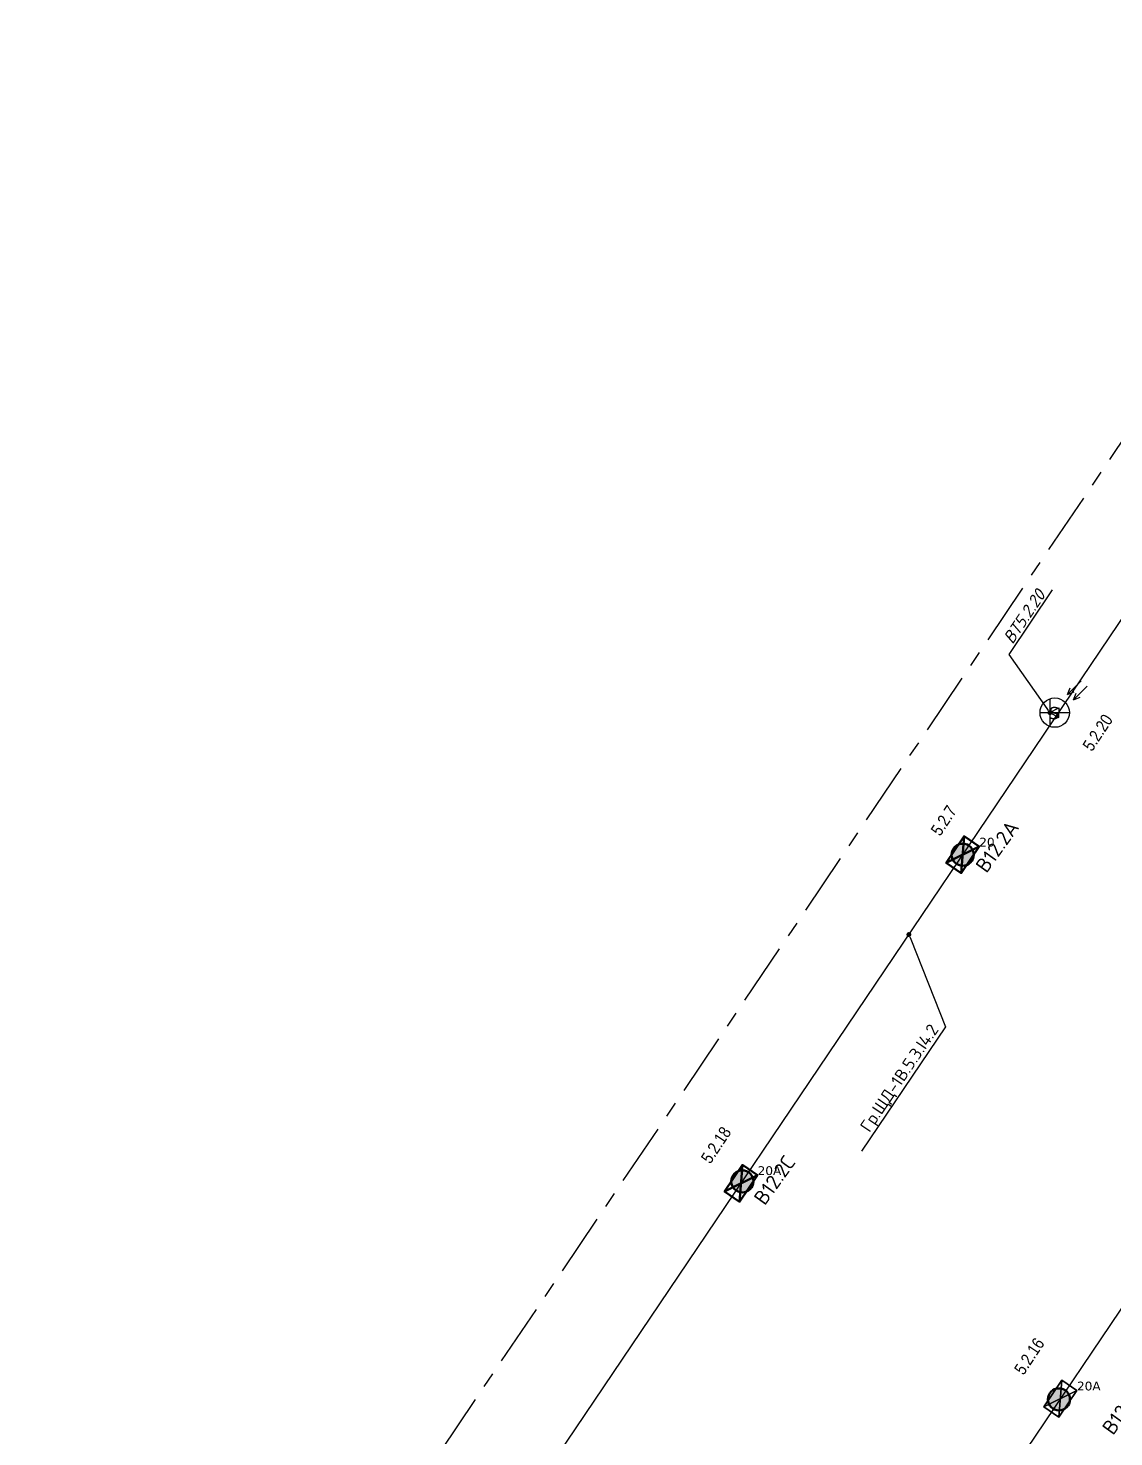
# Model space of a CAD drawing. Header units: millimetres. Extents: x -243740 to 150609, y -473655 to -165121.
# Drawn here: x 29811 to 51997, y -277976 to -249185 of the extents above; entities that cross this region are included whole.
import ezdxf
from ezdxf import colors
from ezdxf.entities.mleader import LeaderData, LeaderLine
from ezdxf.enums import TextEntityAlignment as Align
from ezdxf.math import Vec2, Vec3

# ---------------------------------------------------------------- set-up
doc = ezdxf.new("R2010")
doc.units = ezdxf.units.MM
doc.linetypes.add('Линия сетки', pattern=[22.225, 12.7, -3.175, 3.175, -3.175])
for name, color, linetype, lineweight in [('0_Авт.', 255, 'Continuous', 5), ('_освещение_dali', 3, 'Continuous', 50), ('DALLI', 6, 'TRAY', 30), ('Аварийное_овещение', 1, 'Continuous', 30), ('Светильники аварийные', 1, 'Continuous', 40)]:
    doc.layers.add(name, color=color, linetype=linetype, lineweight=lineweight)
doc.layers.add('_Гр.ЩД-1В.5.3.I4.2', color=6, linetype='Continuous')
doc.layers.add('сВЕтильники', color=7, linetype='Continuous', lineweight=40, true_color=0x600080)
doc.styles.add('ELine', font='txt.shx')
doc.styles.add('ISOCPEUR', font='isocpeur.ttf')
doc.styles.add('ISOCPEUR_1', font='isocpeur.ttf', dxfattribs={"height": 200})
doc.styles.get("Standard").update_dxf_attribs({"font": 'ARIALN.TTF'})
doc.styles.add('TableTextStyle', font='')
doc.styles.add('Шрифт - 200', font='', dxfattribs={"height": 200})
doc.styles.get('TableTextStyle').set_extended_font_data('VERDANA.TTF')
doc.styles.get('Шрифт - 200').set_extended_font_data('GOST Common', italic=True)
doc.linetypes.add('TRAY', pattern='A,12.119257,["_",ELine,S=4.5,R=90,X=0,Y=-1.555839],0.750382,["_",ELine,S=4.5,R=0,X=0,Y=-0.805849],1.314849,["_",ELine,S=4.5,R=0,X=0,Y=-0.805849],2.250029,["_",ELine,S=4.5,R=90,X=0,Y=-1.555839],13.565483', length=30)
doc.linetypes.add('Truba', pattern='A,3e-05,[4,MSH_7,S=1,R=0,X=0,Y=0],-3.022072', length=3.022102)
doc.linetypes.add('Проводка в лотке', pattern='A,7.5,[130,ltypeshp.shx,S=0.5,R=0,X=0,Y=0],1,[130,ltypeshp.shx,S=1,R=90,X=0,Y=-0.5],1,[130,ltypeshp.shx,S=0.5,R=0,X=0,Y=0],7.5', length=17)

# ---------------------------------------------------------------- blocks, each defined once
blk = doc.blocks.new('A$C0249faeb')
at = {"layer": 'DALLI', "color": 0, "linetype": 'Линия сетки', "lineweight": -3, "ltscale": 100}
blk.add_lwpolyline([(-59923, -4517), (-76521, -29124), (-106044, -9211), (-89446, 15396)], close=True, dxfattribs=at)
blk = doc.blocks.new('A$C85fa3c5e')
at = {"layer": '0_Авт.', "color": 6, "lineweight": 25, "ltscale": 100}
for points in [[(5.42, 6.5), (2.59, 3.68), (3.15, 5.07)], [(5.42, 6.5), (2.59, 3.68), (3.98, 4.24)], [(6.66, 5.43), (3.83, 2.6), (4.39, 3.99)], [(6.66, 5.43), (3.83, 2.6), (5.22, 3.16)], [(-3, 0), (3, 0)], [(-0.97, 2.84), (-0.98, -2.84)], [(-0.98, 0), (0.85, 1), (0.85, -0.01)], [(-0.98, 0), (0.84, -1.02), (0.85, -0.01)]]:
    blk.add_lwpolyline(points, dxfattribs=at)
blk.add_circle((0, 0), 3, dxfattribs=at)
blk = doc.blocks.new('_Dot')
at = {"color": 0, "linetype": 'ByBlock', "lineweight": -2}
blk.add_line((-0.5, 0), (-1, 0), dxfattribs=at)
at = {"color": 0, "linetype": 'ByBlock', "const_width": 0.5}
blk.add_lwpolyline([(-0.25, 0, 1), (0.25, 0, 1)], format="xyb", close=True, dxfattribs=at)
blk = doc.blocks.new('26494_2_0')
mesh = blk.add_polyface()
corners = [(0.186, 0.329, -0.215), (0.186, -0.329), (0.186, -0.329, -0.215), (0.186, -0.329), (0.186, 0.329, -0.215), (0.186, 0.329), (0.186, -0.329, -0.215), (-0.186, -0.329), (-0.186, -0.329, -0.215), (-0.186, -0.329), (0.186, -0.329, -0.215), (0.186, -0.329), (-0.186, -0.329, -0.215), (-0.186, 0.329), (-0.186, 0.329, -0.215), (-0.186, 0.329), (-0.186, -0.329, -0.215), (-0.186, -0.329), (-0.186, 0.329, -0.215), (0.186, 0.329), (0.186, 0.329, -0.215), (0.186, 0.329), (-0.186, 0.329, -0.215), (-0.186, 0.329), (0.186, 0.329), (-0.186, -0.329), (0.186, -0.329), (-0.186, -0.329), (0.186, 0.329), (-0.186, 0.329), (-0.186, 0.329, -0.215), (0.186, -0.329, -0.215), (-0.186, -0.329, -0.215), (0.186, -0.329, -0.215), (-0.186, 0.329, -0.215), (0.186, 0.329, -0.215)]
mesh.append_faces([[corners[k] for k in face] for face in [(0, 1, 2), (3, 4, 5), (6, 7, 8), (9, 10, 11), (12, 13, 14), (15, 16, 17), (18, 19, 20), (21, 22, 23), (24, 25, 26), (27, 28, 29), (30, 31, 32), (33, 34, 35)]])
blk = doc.blocks.new('26549_2_0')
mesh = blk.add_polyface()
corners = [(0.186, 0.329, -0.215), (0.186, -0.329), (0.186, -0.329, -0.215), (0.186, -0.329), (0.186, 0.329, -0.215), (0.186, 0.329), (0.186, -0.329, -0.215), (-0.186, -0.329), (-0.186, -0.329, -0.215), (-0.186, -0.329), (0.186, -0.329, -0.215), (0.186, -0.329), (-0.186, -0.329, -0.215), (-0.186, 0.329), (-0.186, 0.329, -0.215), (-0.186, 0.329), (-0.186, -0.329, -0.215), (-0.186, -0.329), (-0.186, 0.329, -0.215), (0.186, 0.329), (0.186, 0.329, -0.215), (0.186, 0.329), (-0.186, 0.329, -0.215), (-0.186, 0.329), (0.186, 0.329), (-0.186, -0.329), (0.186, -0.329), (-0.186, -0.329), (0.186, 0.329), (-0.186, 0.329), (-0.186, 0.329, -0.215), (0.186, -0.329, -0.215), (-0.186, -0.329, -0.215), (0.186, -0.329, -0.215), (-0.186, 0.329, -0.215), (0.186, 0.329, -0.215)]
mesh.append_faces([[corners[k] for k in face] for face in [(0, 1, 2), (3, 4, 5), (6, 7, 8), (9, 10, 11), (12, 13, 14), (15, 16, 17), (18, 19, 20), (21, 22, 23), (24, 25, 26), (27, 28, 29), (30, 31, 32), (33, 34, 35)]])
blk = doc.blocks.new('dgdg')
at = {"layer": 'Аварийное_овещение', "lineweight": 40, "xscale": 1000, "yscale": 1000, "zscale": 1000, "rotation": 325.9999999999997}
blk.add_blockref('26494_2_0', (285546, 120241, 3151), dxfattribs=at)
at = {"layer": 'сВЕтильники', "lineweight": 40, "xscale": 1000, "yscale": 1000, "zscale": 1000, "rotation": 325.9999999999997}
for name, p in [('26494_2_0', (283549, 131358, 3151)), ('26549_2_0', (279020, 124643, 3151))]:
    blk.add_blockref(name, p, dxfattribs=at)
at = {"layer": 'сВЕтильники', "style": 'ISOCPEUR_1'}
for s, p in [('В12.2А', (284034, 130965, 21000)), ('В12.2С', (279503, 124173, 21000))]:
    blk.add_text(s, height=300, rotation=54.2972, dxfattribs=at).set_placement(p)
at = {"layer": 'Светильники аварийные', "style": 'ISOCPEUR_1'}
blk.add_text('В12.2Са', height=300, rotation=54.2972, dxfattribs=at).set_placement((286621, 119476))
blk = doc.blocks.new('A$Cab2378fa')
at = {"lineweight": 25}
h = blk.add_hatch(color=0, dxfattribs=at)
h.paths.add_polyline_path([(162, -157, 0.442338), (148, 178), (0, 0)])
h.paths.add_polyline_path([(-142, -170), (0, 0), (-163, 158, 0.430096)])
at = {"lineweight": 25, "true_color": 0xfff5f5}
h = blk.add_hatch(color=7, dxfattribs=at)
h.dxf.hatch_style = 1
h.paths.add_polyline_path([(0, 0), (-142, -170, 0.174923), (3, -222, 0.197808), (162, -157)])
h.paths.add_polyline_path([(-163, 158), (0, 0), (148, 178, 0.175398), (3, 230, 0.209014)])
blk.add_circle((3, 4), 226)

msp = doc.modelspace()

# ---------------------------------------------------------------- linework, layer by layer
at = {"layer": '_Гр.ЩД-1В.5.3.I4.2', "ltscale": 100}
msp.add_lwpolyline([(110553, -307179), (104099, -302825), (93081, -319123), (64061, -299585), (79386, -276865), (73104, -272628), (59516, -292774), (53023, -288395), (66612, -268249), (59965, -263766), (46376, -283912), (39850, -279510), (53439, -259364)], dxfattribs=at)

# ---------------------------------------------------------------- block references
at = {"layer": '0_Авт.', "color": 3, "linetype": 'Проводка в лотке', "ltscale": 100, "xscale": 100, "yscale": 100, "zscale": 100}
msp.add_blockref('A$C85fa3c5e', (50789, -263175, 11785), dxfattribs=at)
at = {"layer": '_освещение_dali', "color": 5, "ltscale": 100}
msp.add_blockref('A$Cab2378fa', (48906, -266083), dxfattribs=at)
at = {"layer": '_освещение_dali', "color": 1, "ltscale": 100}
for p in [(44402, -272761), (50872, -277216)]:
    msp.add_blockref('A$Cab2378fa', p, dxfattribs=at)
at = {"layer": 'Defpoints', "color": 3, "ltscale": 100}
msp.add_blockref('A$C0249faeb', (143045, -270898), dxfattribs=at)
at = {"layer": 'Defpoints', "linetype": 'Truba'}
msp.add_blockref('dgdg', (-234640, -397437), dxfattribs=at)

# ---------------------------------------------------------------- texts
at = {"layer": '_Гр.ЩД-1В.5.3.I4.2', "ltscale": 100}
for s, p in [('5.2.20', (51833, -263692)), ('5.2.7', (48687, -265489)), ('5.2.18', (44034, -272122)), ('5.2.16', (50435, -276439))]:
    msp.add_text(s, height=250, rotation=56.5225, dxfattribs=at).set_placement(p, align=Align.BOTTOM_CENTER)
at = {"layer": '_освещение_dali', "color": 254, "true_color": 0xb5d3e5, "style": 'TableTextStyle'}
for s, height, p in [('S', 250, (50668, -263308)), ('20', 180, (49247, -265911, 3151)), ('20А', 180, (44718, -272626, 3151)), ('20А', 180, (51244, -277028, 3151))]:
    msp.add_text(s, height=height, dxfattribs=at).set_placement(p)

# ---------------------------------------------------------------- leaders
at = {"layer": '_Гр.ЩД-1В.5.3.I4.2', "ltscale": 100}
ml = msp.add_multileader_mtext('Standard', dxfattribs=at)
ml.set_content('Гр.ЩД-1В.5.3.I4.2', color=256, style='ISOCPEUR')
ml.set_leader_properties()
ml.set_arrow_properties(name='DOT')
ml.build(insert=Vec2(0, 0))
ml.multileader.update_dxf_attribs({"has_dogleg": 0, "text_left_attachment_type": 6, "text_right_attachment_type": 6, "arrow_head_size": 100})
ctx = ml.context
ctx.base_point, ctx.char_height, ctx.arrow_head_size, ctx.landing_gap_size, ctx.plane_origin, ctx.plane_x_axis, ctx.plane_y_axis = Vec3(46951, -271979), 250, 100, 200, Vec3(-11755, -130524), Vec3(0.559193, 0.829038), Vec3(-0.829038, 0.559193)
ctx.left_attachment, ctx.right_attachment = 6, 6
notes = []
notes.append((ctx, [(1, (1, 1, 0), (48563, -269588), (-0.559193, -0.829038), 8, [(1, [(47809, -267710)], 0, [])])]))
ctx.mtext.insert, ctx.mtext.text_direction, ctx.mtext.rotation, ctx.mtext.flow_direction = Vec3(46794, -271631), Vec3(0.559193, 0.829038), 0.977384, 5
at = {"layer": '_освещение_dali'}
ml = msp.add_multileader_mtext('Standard', dxfattribs=at)
ml.set_content('{\\fISOCPEUR|b0|i1|c204|p34;ВТ5.2.20}', color=256, style='Шрифт - 200')
ml.set_leader_properties()
ml.set_arrow_properties(name='DOT')
ml.build(insert=Vec2(0, 0))
ml.multileader.update_dxf_attribs({"has_dogleg": 0, "text_left_attachment_type": 6, "text_right_attachment_type": 6, "arrow_head_size": 100})
ctx = ml.context
ctx.base_point, ctx.char_height, ctx.arrow_head_size, ctx.landing_gap_size, ctx.plane_origin, ctx.plane_x_axis, ctx.plane_y_axis = Vec3(49856, -261985), 250, 100, 200, Vec3(-8875, -119883), Vec3(0.559193, 0.829038), Vec3(-0.829038, 0.559193)
ctx.left_attachment, ctx.right_attachment = 6, 6
notes.append((ctx, [(0, (1, 1, 0), (49851, -261992), (0.559193, 0.829038), 8, [(1, [(50692, -263175)], 0, [])])]))
ctx.mtext.insert, ctx.mtext.text_direction, ctx.mtext.rotation, ctx.mtext.flow_direction = Vec3(49719, -261652), Vec3(0.559193, 0.829038), 0.977384, 5
for ctx, leaders in notes:
    for number, flags, end, landing, length, lines in leaders:
        leader = LeaderData()
        leader.index, (leader.has_last_leader_line, leader.has_dogleg_vector, leader.attachment_direction) = number, flags
        leader.last_leader_point, leader.dogleg_vector, leader.dogleg_length = Vec3(end), Vec3(landing), length
        for number, points, colour, breaks in lines:
            line = LeaderLine()
            line.index, line.vertices, line.color, line.breaks = number, Vec3.list(points), colors.encode_raw_color(colour), breaks
            leader.lines.append(line)
        ctx.leaders.append(leader)

doc.saveas('drawing.dxf')
